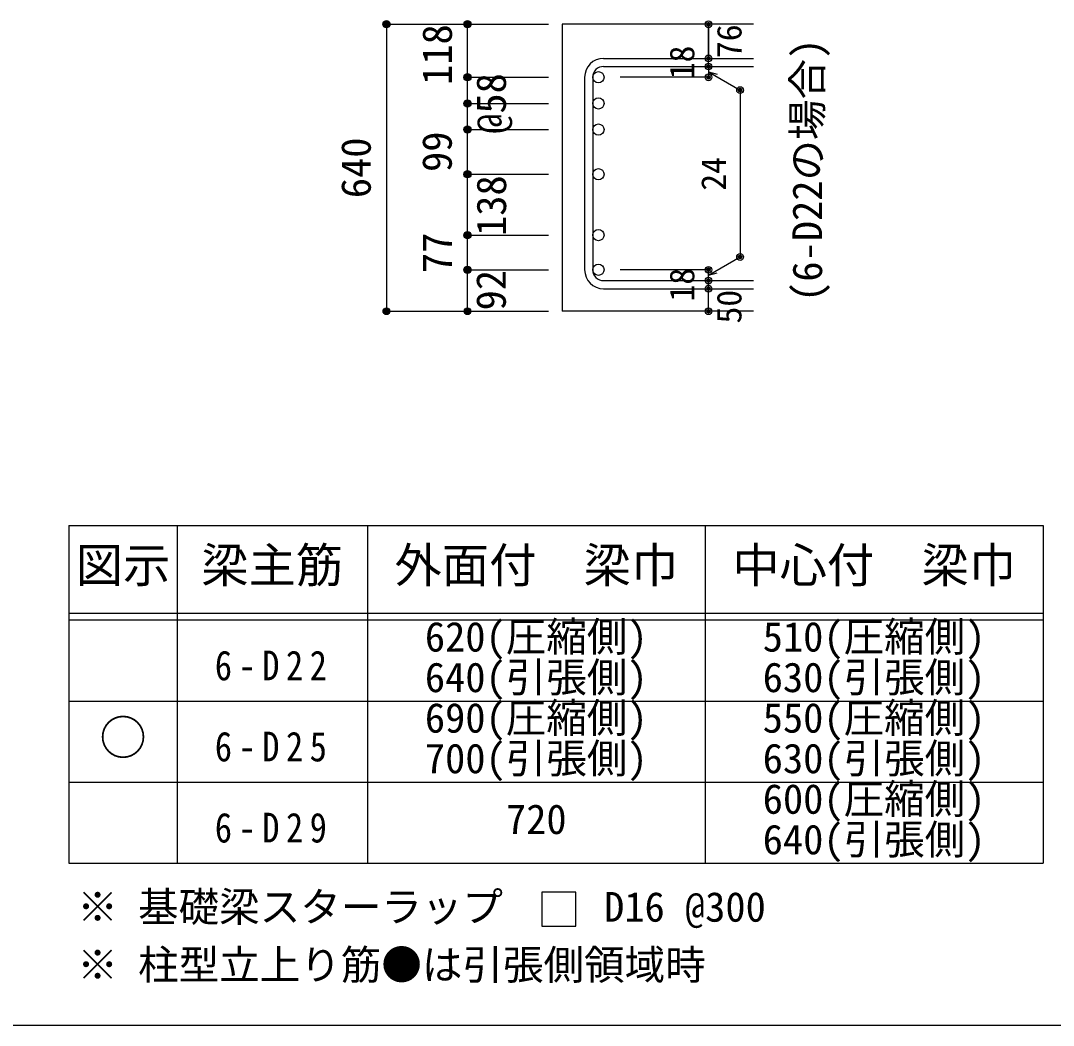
# Model space of a CAD drawing. Units: millimetres at full size, sheet at 1:30, with parts at other scales. Extents: x -5973 to 5954, y -4195 to 4201.
# Drawn here: x 1340 to 3633, y 3 to 2233 of the extents above; entities that cross this region are included whole.
import ezdxf
from ezdxf.enums import TextEntityAlignment as Align

# ---------------------------------------------------------------- set-up
doc = ezdxf.new("R2010")
doc.units = ezdxf.units.MM
doc.header["$LTSCALE"] = 30
doc.header["$PDMODE"] = 32
doc.header["$PDSIZE"] = 15
for name, color, linetype in [('0-1_躯体線', 2, 'Continuous'), ('0-5_基礎梁筋', 7, 'Continuous'), ('0-6_スタラップ筋', 7, 'Continuous'), ('0-7_文字', 4, 'Continuous'), ('0-D_寸法', 4, 'Continuous'), ('6-7_文字', 7, 'Continuous'), ('6-E_枠', 7, 'Continuous'), ('F-0_枠', 6, 'Continuous')]:
    doc.layers.add(name, color=color, linetype=linetype)
doc.styles.add('ＭＳ ゴシック', font='')
doc.styles.get('ＭＳ ゴシック').set_extended_font_data('MS Gothic')

msp = doc.modelspace()

# ---------------------------------------------------------------- linework, layer by layer
at = {"layer": '0-1_躯体線'}
for p, q in [((2967.44, 2224.96), (2542.44, 2224.96)), ((2542.44, 2224.96), (2542.44, 1587.96)), ((2967.44, 1587.96), (2542.44, 1587.96))]:
    msp.add_line(p, q, dxfattribs=at)
at = {"layer": '0-5_基礎梁筋', "color": 3}
for centre in [(2622.94, 2107.26), (2622.94, 2049.26), (2622.94, 1991.26), (2622.94, 1891.96), (2622.94, 1756.96), (2622.94, 1679.96)]:
    msp.add_circle(centre, 12.5, dxfattribs=at)
at = {"layer": '0-6_スタラップ筋'}
for p, q in [((2634.44, 2149.26), (2967.44, 2149.26)), ((2634.44, 2131.26), (2967.44, 2131.26)), ((2592.44, 2107.26), (2592.44, 1679.96)), ((2610.44, 2107.26), (2610.44, 1679.96)), ((2634.44, 1655.96), (2967.44, 1655.96)), ((2634.44, 1637.96), (2967.44, 1637.96))]:
    msp.add_line(p, q, dxfattribs=at)
for centre, radius, start, end in [((2634.44, 2107.26), 42, 90, 180), ((2634.44, 2107.26), 24, 90, 180), ((2634.44, 1679.96), 42, 180, 270), ((2634.44, 1679.96), 24, 180, 270)]:
    msp.add_arc(centre, radius, start, end, dxfattribs=at)
at = {"layer": '0-D_寸法'}
for p, q in [((2152.44, 2224.96), (2332.44, 2224.96)), ((2152.44, 2224.96), (2332.44, 2224.96)), ((2152.44, 2224.96), (2152.44, 1587.96)), ((2332.44, 2224.96), (2512.44, 2224.96)), ((2332.44, 2224.96), (2512.44, 2224.96)), ((2332.44, 1587.96), (2332.44, 2224.96)), ((2867.44, 2149.26), (2867.44, 2224.96)), ((2867.44, 2224.96), (2867.44, 2149.26)), ((2867.44, 2131.26), (2867.44, 2149.26)), ((2867.44, 2131.26), (2867.44, 2107.26)), ((2867.44, 2119.26), (2937.5, 2078.81)), ((2867.44, 2119.26), (2886.76, 2114.08)), ((2332.44, 2107.26), (2512.44, 2107.26)), ((2332.44, 2107.26), (2512.44, 2107.26)), ((2867.44, 2107.26), (2671.35, 2107.26)), ((2937.5, 2078.81), (2937.5, 1708.4)), ((2332.44, 2049.26), (2512.44, 2049.26)), ((2332.44, 2049.26), (2512.44, 2049.26)), ((2332.44, 1991.26), (2512.44, 1991.26)), ((2332.44, 1991.26), (2512.44, 1991.26)), ((2332.44, 1891.96), (2512.44, 1891.96)), ((2332.44, 1756.96), (2512.44, 1756.96)), ((2867.44, 1667.96), (2937.5, 1708.4)), ((2332.44, 1679.96), (2512.44, 1679.96)), ((2867.44, 1679.96), (2671.35, 1679.96)), ((2867.44, 1655.96), (2867.44, 1679.96)), ((2867.44, 1667.96), (2886.76, 1673.13)), ((2867.44, 1637.96), (2867.44, 1655.96)), ((2867.44, 1587.96), (2867.44, 1637.96)), ((2152.44, 1587.96), (2332.44, 1587.96)), ((2332.44, 1587.96), (2512.44, 1587.96))]:
    msp.add_line(p, q, dxfattribs=at)
for centre, radius in [((2152.44, 2224.96), 8), ((2152.44, 2224.96), 7.2), ((2152.44, 2224.96), 6.4), ((2152.44, 2224.96), 5.6), ((2152.44, 2224.96), 4.8), ((2152.44, 2224.96), 4), ((2152.44, 2224.96), 3.2), ((2152.44, 2224.96), 2.4), ((2152.44, 2224.96), 1.6), ((2152.44, 2224.96), 0.8), ((2332.44, 2224.96), 8), ((2332.44, 2224.96), 7.2), ((2332.44, 2224.96), 6.4), ((2332.44, 2224.96), 5.6), ((2332.44, 2224.96), 4.8), ((2332.44, 2224.96), 4), ((2332.44, 2224.96), 3.2), ((2332.44, 2224.96), 2.4), ((2332.44, 2224.96), 1.6), ((2332.44, 2224.96), 0.8), ((2867.44, 2224.96), 4), ((2867.44, 2224.96), 3.6), ((2867.44, 2224.96), 3.2), ((2867.44, 2224.96), 2.8), ((2867.44, 2224.96), 2.4), ((2867.44, 2224.96), 2), ((2867.44, 2224.96), 1.6), ((2867.44, 2224.96), 1.2), ((2867.44, 2224.96), 0.8), ((2867.44, 2224.96), 0.4), ((2867.44, 2149.26), 4), ((2867.44, 2131.26), 4), ((2867.44, 2149.26), 3.6), ((2867.44, 2131.26), 3.6), ((2867.44, 2149.26), 3.2), ((2867.44, 2131.26), 3.2), ((2867.44, 2149.26), 2.8), ((2867.44, 2131.26), 2.8), ((2867.44, 2149.26), 2.4), ((2867.44, 2131.26), 2.4), ((2867.44, 2149.26), 2), ((2867.44, 2131.26), 2), ((2867.44, 2149.26), 1.6), ((2867.44, 2131.26), 1.6), ((2867.44, 2149.26), 1.2), ((2867.44, 2131.26), 1.2), ((2867.44, 2149.26), 0.8), ((2867.44, 2131.26), 0.8), ((2867.44, 2149.26), 0.4), ((2332.44, 2107.26), 8), ((2332.44, 2107.26), 7.2), ((2332.44, 2107.26), 6.4), ((2332.44, 2107.26), 5.6), ((2332.44, 2107.26), 4.8), ((2332.44, 2107.26), 4), ((2332.44, 2107.26), 3.2), ((2332.44, 2107.26), 2.4), ((2867.44, 2107.26), 4), ((2867.44, 2107.26), 3.6), ((2867.44, 2107.26), 3.2), ((2867.44, 2107.26), 2.8), ((2867.44, 2107.26), 2.4), ((2867.44, 2107.26), 2), ((2867.44, 2131.26), 0.4), ((2332.44, 2107.26), 1.6), ((2332.44, 2107.26), 0.8), ((2867.44, 2107.26), 1.6), ((2867.44, 2107.26), 1.2), ((2867.44, 2107.26), 0.8), ((2867.44, 2107.26), 0.4), ((2937.5, 2078.81), 4), ((2937.5, 2078.81), 3.6), ((2937.5, 2078.81), 3.2), ((2937.5, 2078.81), 2.8), ((2937.5, 2078.81), 2.4), ((2937.5, 2078.81), 2), ((2937.5, 2078.81), 1.6), ((2937.5, 2078.81), 1.2), ((2937.5, 2078.81), 0.8), ((2937.5, 2078.81), 0.4), ((2332.44, 2049.26), 8), ((2332.44, 2049.26), 7.2), ((2332.44, 2049.26), 6.4), ((2332.44, 2049.26), 5.6), ((2332.44, 2049.26), 4.8), ((2332.44, 2049.26), 4), ((2332.44, 2049.26), 3.2), ((2332.44, 2049.26), 2.4), ((2332.44, 2049.26), 1.6), ((2332.44, 2049.26), 0.8), ((2332.44, 1991.26), 8), ((2332.44, 1991.26), 7.2), ((2332.44, 1991.26), 6.4), ((2332.44, 1991.26), 5.6), ((2332.44, 1991.26), 4.8), ((2332.44, 1991.26), 4), ((2332.44, 1991.26), 3.2), ((2332.44, 1991.26), 2.4), ((2332.44, 1991.26), 1.6), ((2332.44, 1991.26), 0.8), ((2332.44, 1891.96), 8), ((2332.44, 1891.96), 7.2), ((2332.44, 1891.96), 6.4), ((2332.44, 1891.96), 5.6), ((2332.44, 1891.96), 4.8), ((2332.44, 1891.96), 4), ((2332.44, 1891.96), 3.2), ((2332.44, 1891.96), 2.4), ((2332.44, 1891.96), 1.6), ((2332.44, 1891.96), 0.8), ((2332.44, 1756.96), 8), ((2332.44, 1756.96), 7.2), ((2332.44, 1756.96), 6.4), ((2332.44, 1756.96), 5.6), ((2332.44, 1756.96), 4.8), ((2332.44, 1756.96), 4), ((2332.44, 1756.96), 3.2), ((2332.44, 1756.96), 2.4), ((2332.44, 1756.96), 1.6), ((2332.44, 1756.96), 0.8), ((2937.5, 1708.4), 4), ((2937.5, 1708.4), 3.6), ((2937.5, 1708.4), 3.2), ((2937.5, 1708.4), 2.8), ((2937.5, 1708.4), 2.4), ((2937.5, 1708.4), 2), ((2937.5, 1708.4), 1.6), ((2937.5, 1708.4), 1.2), ((2937.5, 1708.4), 0.8), ((2937.5, 1708.4), 0.4), ((2332.44, 1679.96), 8), ((2332.44, 1679.96), 7.2), ((2332.44, 1679.96), 6.4), ((2332.44, 1679.96), 5.6), ((2332.44, 1679.96), 4.8), ((2332.44, 1679.96), 4), ((2332.44, 1679.96), 3.2), ((2332.44, 1679.96), 2.4), ((2332.44, 1679.96), 1.6), ((2332.44, 1679.96), 0.8), ((2867.44, 1679.96), 4), ((2867.44, 1679.96), 3.6), ((2867.44, 1679.96), 3.2), ((2867.44, 1679.96), 2.8), ((2867.44, 1679.96), 2.4), ((2867.44, 1679.96), 2), ((2867.44, 1679.96), 1.6), ((2867.44, 1679.96), 1.2), ((2867.44, 1679.96), 0.8), ((2867.44, 1679.96), 0.4), ((2867.44, 1655.96), 4), ((2867.44, 1655.96), 3.6), ((2867.44, 1655.96), 3.2), ((2867.44, 1655.96), 2.8), ((2867.44, 1655.96), 2.4), ((2867.44, 1655.96), 2), ((2867.44, 1655.96), 1.6), ((2867.44, 1655.96), 1.2), ((2867.44, 1655.96), 0.8), ((2867.44, 1655.96), 0.4), ((2867.44, 1637.96), 4), ((2867.44, 1637.96), 3.6), ((2867.44, 1637.96), 3.2), ((2867.44, 1637.96), 2.8), ((2867.44, 1637.96), 2.4), ((2867.44, 1637.96), 2), ((2867.44, 1637.96), 1.6), ((2867.44, 1637.96), 1.2), ((2867.44, 1637.96), 0.8), ((2867.44, 1637.96), 0.4), ((2152.44, 1587.96), 7.2), ((2152.44, 1587.96), 6.4), ((2152.44, 1587.96), 5.6), ((2152.44, 1587.96), 4.8), ((2152.44, 1587.96), 4), ((2152.44, 1587.96), 3.2), ((2152.44, 1587.96), 2.4), ((2152.44, 1587.96), 1.6), ((2152.44, 1587.96), 0.8), ((2332.44, 1587.96), 7.2), ((2332.44, 1587.96), 6.4), ((2332.44, 1587.96), 5.6), ((2332.44, 1587.96), 4.8), ((2332.44, 1587.96), 4), ((2332.44, 1587.96), 3.2), ((2332.44, 1587.96), 2.4), ((2332.44, 1587.96), 1.6), ((2332.44, 1587.96), 0.8), ((2867.44, 1587.96), 4), ((2867.44, 1587.96), 3.6), ((2867.44, 1587.96), 3.2), ((2867.44, 1587.96), 2.8), ((2867.44, 1587.96), 2.4), ((2867.44, 1587.96), 2), ((2867.44, 1587.96), 1.6), ((2867.44, 1587.96), 1.2), ((2867.44, 1587.96), 0.8), ((2867.44, 1587.96), 0.4)]:
    msp.add_circle(centre, radius, dxfattribs=at)
at = {"layer": '0-D_寸法', "color": 7}
for p in [(2152.44, 2224.96), (2152.44, 2224.96), (2332.44, 2224.96), (2867.44, 2224.96), (2867.44, 2149.26), (2867.44, 2131.26), (2332.44, 2107.26), (2867.44, 2107.26), (2937.5, 2078.81), (2332.44, 2049.26), (2332.44, 1991.26), (2332.44, 1891.96), (2332.44, 1891.96), (2332.44, 1756.96), (2332.44, 1756.96), (2937.5, 1708.4), (2332.44, 1679.96), (2332.44, 1679.96), (2867.44, 1679.96), (2867.44, 1655.96), (2867.44, 1637.96), (2152.44, 1587.96), (2152.44, 1587.96), (2332.44, 1587.96), (2867.44, 1587.96)]:
    msp.add_point(p, dxfattribs=at)
at = {"layer": '6-7_文字'}
msp.add_lwpolyline([(2497.69, 223.24), (2572.69, 223.24), (2572.69, 298.24), (2497.69, 298.24)], close=True, dxfattribs=at)
at = {"layer": '6-E_枠', "color": 3}
for p, q in [((1447.71, 1112.77), (3610.24, 1112.77)), ((1447.71, 1112.77), (1447.71, 362.77)), ((3610.24, 1112.77), (3610.24, 362.77)), ((1447.71, 362.77), (3610.24, 362.77))]:
    msp.add_line(p, q, dxfattribs=at)
at = {"layer": '6-E_枠'}
for p, q in [((1687.71, 1112.77), (1687.71, 362.77)), ((2110.24, 1112.77), (2110.24, 362.77)), ((2860.24, 1112.77), (2860.24, 362.77)), ((1447.71, 917.77), (3610.24, 917.77)), ((1447.71, 902.77), (3610.24, 902.77)), ((1447.71, 722.77), (3610.24, 722.77)), ((1447.71, 542.77), (3610.24, 542.77))]:
    msp.add_line(p, q, dxfattribs=at)
at = {"layer": 'F-0_枠', "color": 2}
msp.add_line((3723.6, 2.95), (-5972.88, 2.95), dxfattribs=at)

# ---------------------------------------------------------------- texts
at = {"layer": '0-7_文字', "color": 7, "style": 'ＭＳ ゴシック'}
msp.add_text('(6-D22の場合)', height=65.98, rotation=90, dxfattribs=at).set_placement((3139.32, 1608.74), align=Align.BOTTOM_LEFT)
at = {"layer": '0-D_寸法', "style": 'ＭＳ ゴシック'}
for s, height, p in [('118', 65.98, (2317.54, 2090.35)), ('76', 54.99, (2957.26, 2149.87)), ('18', 54.99, (2852.44, 2102.76)), ('@58', 65.98, (2437.44, 1981.76)), ('99', 65.98, (2317.28, 1897.17)), ('640', 65.98, (2137.44, 1838.96)), ('24', 54.99, (2922.5, 1855.46)), ('138', 65.98, (2437.93, 1755)), ('77', 65.98, (2317.63, 1672.6)), ('92', 65.98, (2437.24, 1589.91)), ('18', 54.99, (2852.44, 1609.46)), ('50', 54.99, (2957.08, 1560.73))]:
    msp.add_text(s, height=height, rotation=90, dxfattribs=at).set_placement(p, align=Align.BOTTOM_LEFT)
at = {"layer": '6-7_文字', "color": 2, "style": 'ＭＳ ゴシック'}
for s, p in [('図示', (1462.71, 962.77)), ('梁主筋', (1741.48, 962.77)), ('外面付\u3000梁巾', (2170.24, 962.77)), ('中心付\u3000梁巾', (2920.24, 962.77)), ('○', (1515.21, 580.27))]:
    msp.add_text(s, height=76.98, dxfattribs=at).set_placement(p, align=Align.BOTTOM_LEFT)
at = {"layer": '6-7_文字', "style": 'ＭＳ ゴシック'}
for s, p in [('620(圧縮側)', (2237.74, 812.77)), ('510(圧縮側)', (2987.74, 812.77)), ('640(引張側)', (2237.74, 722.77)), ('630(引張側)', (2987.74, 722.77)), ('690(圧縮側)', (2237.74, 632.77)), ('550(圧縮側)', (2987.74, 632.77)), ('700(引張側)', (2237.74, 542.77)), ('630(引張側)', (2987.74, 542.77)), ('600(圧縮側)', (2987.74, 452.77)), ('720', (2417.74, 407.77)), ('640(引張側)', (2987.74, 362.77)), ('※ 基礎梁スターラップ     D16 @300', (1466.27, 213.19)), ('※ 柱型立上り筋●は引張側領域時', (1466.27, 84.68))]:
    msp.add_text(s, height=65.98, dxfattribs=at).set_placement(p, align=Align.BOTTOM_LEFT)
at = {"layer": '6-7_文字', "char_height": 65.98, "attachment_point": 7, "style": 'ＭＳ ゴシック'}
for s, insert in [('\\T1.38;\\W0.85;6-D22', (1771.48, 767.77)), ('\\T1.38;\\W0.85;6-D25', (1771.48, 587.77)), ('\\T1.38;\\W0.85;6-D29', (1771.48, 407.77))]:
    msp.add_mtext(s, dxfattribs=dict(at, insert=insert))

doc.saveas('drawing.dxf')
